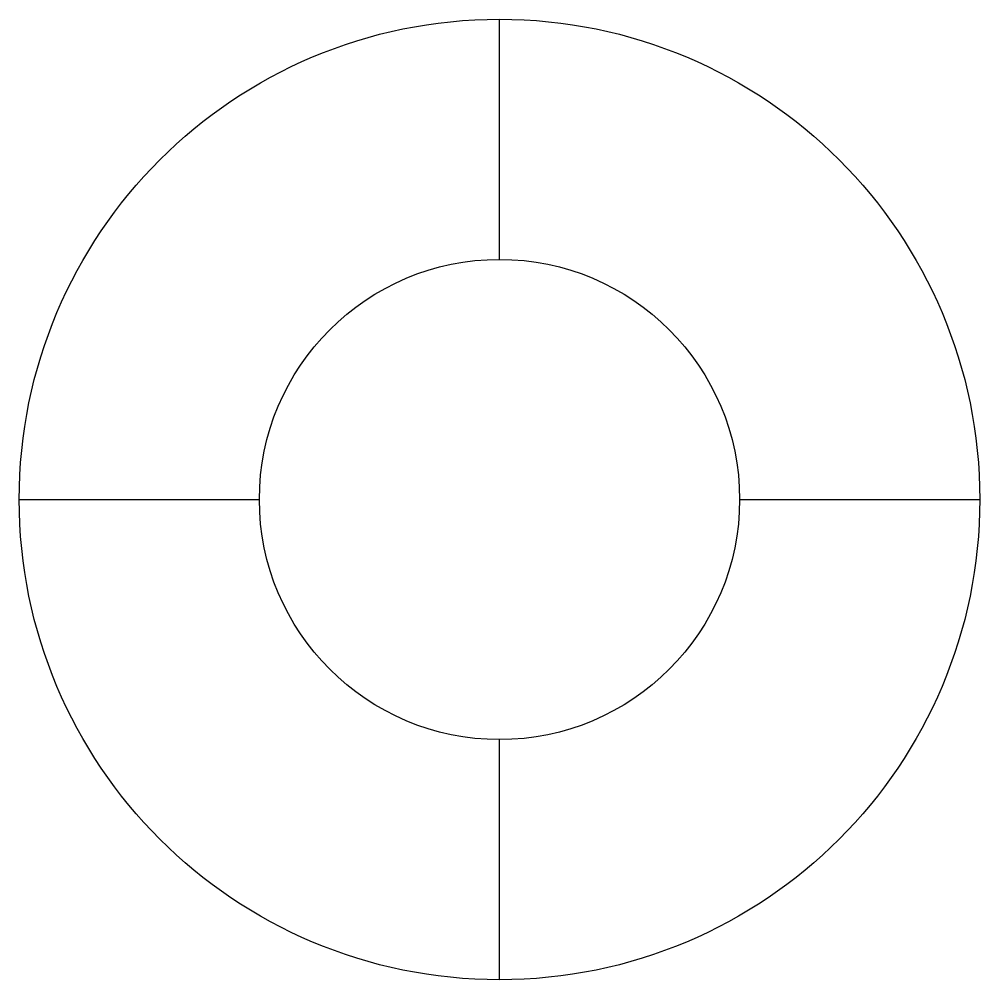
# Model space of a CAD drawing. Extents: x -1.5 to 1.5, y -1.5 to 1.5.
import ezdxf

# ---------------------------------------------------------------- set-up
doc = ezdxf.new("R2010")
doc.units = 0
doc.header["$LTSCALE"] = 0.01
doc.header["$MEASUREMENT"] = 0
doc.layers.get('0').update_dxf_attribs({"lineweight": 20})

msp = doc.modelspace()

# ---------------------------------------------------------------- linework, layer by layer
at = {"color": 0, "linetype": 'ByBlock', "lineweight": -2}
for points in [[(0, 0.75), (0, 1.5)], [(-1.5, 0), (-0.75, 0)], [(0.75, 0), (1.5, 0)], [(0, -1.5), (0, -0.75)]]:
    msp.add_lwpolyline(points, dxfattribs=at)
for radius in [1.5, 0.75]:
    msp.add_circle((0, 0), radius, dxfattribs=at)

doc.saveas('drawing.dxf')
